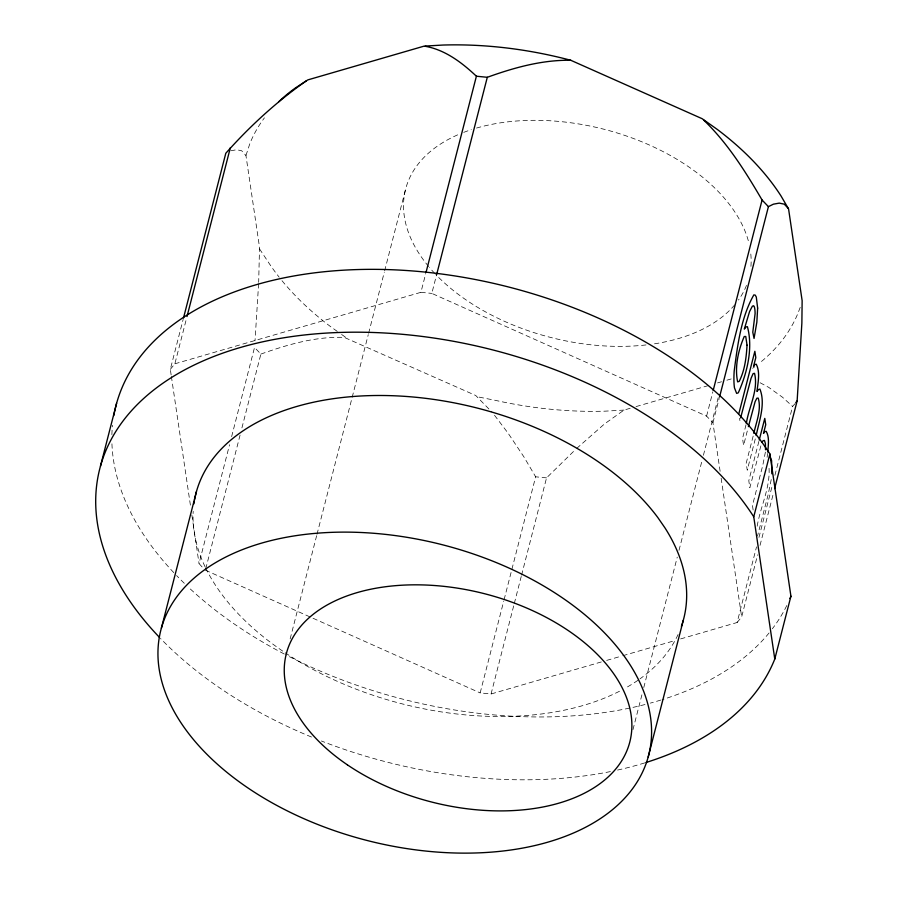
<?xml version="1.0" encoding="UTF-8"?>
<svg xmlns="http://www.w3.org/2000/svg" width="898" height="898" viewBox="0 0 898 898"><rect width="100%" height="100%" fill="white"/><g stroke="black" fill="none" stroke-linecap="round" stroke-linejoin="round"><path stroke-width="0.67" stroke-dasharray="4.49 3.37" d="M230.764 150.797L236.634 149.73L241.674 150.774L245.951 155.534L259.522 247.287L258.68 282.298M258.613 283.689L255.021 340.836M767.094 457.306L767.667 453.468M765.377 452.098L762.862 464.962L752.468 505.473L753.153 510.176M771.225 479.532L768.149 494.574L757.519 535.983M171.136 374.915L170.317 369.359L183.147 319.385M170.317 369.359L174.863 363.802L186.661 317.881M202.072 566.919L199.042 563.562L229.562 444.701M231.639 436.596L254.527 347.459L260.88 354.081L241.798 428.368M205.732 568.838L240.069 435.126M290.144 638.916L316.646 535.691M316.994 534.332L368.259 334.673M368.607 333.315L384.299 272.195M384.647 270.837L405.918 187.985M174.863 363.802L420.915 292.321L425.775 273.419M720.117 471.304L712.933 422.745L706.591 416.122L431.815 293.399L436.664 274.485M601.312 661.949L491.06 693.986L480.161 692.908L503.744 601.065M504.092 599.718L535.646 476.804L523.904 456.891L508.156 433.263L494.349 415.056M491.06 693.986L513.948 604.837M514.296 603.49L521.233 576.471M521.581 575.124L546.545 477.882L575.674 449.37M706.591 416.122L712.832 391.809M632.967 729.647L642.036 694.334M643.776 687.542L677.249 557.153M679 550.362L702.011 460.719M703.403 455.286L718.4 396.882M712.933 422.745L719.175 398.443M746.002 424.866L742.534 438.37L743.578 445.419L748.056 427.976M753.164 436.08L746.204 463.166L747.248 470.215L755.476 438.157M758.877 441.412L748.797 480.677L749.841 487.726L760.999 445.374M757.171 526.206C760.37 506.921 770.158 488.198 769.058 468.296M680.639 638.916L737.112 622.505L756.531 546.871M758.956 537.419L772.134 486.087M774.907 475.289L792.597 406.401L795.033 403.696M737.112 622.505L741.658 616.948L757.609 554.818M760.034 545.367L773.56 492.688M245.951 155.534L249.812 143.747A287.461 174.201 14.4 0 1 264.427 117.84M800.208 307.385L798.266 312.47A287.461 174.201 14.4 0 1 758.889 363.555M576.684 448.416L604.534 423.912L624.009 410.083L630.699 408.141M260.88 354.081C287.618 344.551 315.602 336.357 344.26 337.39L475.738 395.49L491.801 411.969M636.042 406.592L709.532 385.242M717.547 382.907L721.554 381.751M726.897 380.191L732.252 378.642M606.689 660.389L621.483 656.101M622.83 655.708L675.262 640.476M624.009 410.083L605.039 411.161A287.461 174.201 14.4 0 1 495.595 400.396L477.119 396.725M420.915 292.321L431.815 293.399M546.545 477.882L535.646 476.804M205.395 570.185L480.161 692.908M760.135 382.761L768.733 387.375L782.427 397.185L792.597 406.401M337.289 331.396L330.812 326.805A287.461 174.201 14.4 0 1 280.019 278.257M341.599 334.449L345.921 337.513M259.533 248.914L267.043 260.207A287.461 174.201 14.4 0 0 279.188 277.201M739.57 418.266L739.918 420.623M721.139 478.23L741.658 616.948M171.35 376.296L190.836 508.077M191.858 515.014L199.042 563.562M746.496 285.396A177.321 107.457 14.4 0 1 738.448 300.044M734.654 304.927A177.321 107.457 14.4 0 1 652.476 344.114M645.999 344.944A177.321 107.457 14.4 0 1 435.755 274.485M434.812 273.497A177.321 107.457 14.4 0 1 429.457 267.503M428.615 266.493A177.321 107.457 14.4 0 1 458.889 134.33M463.727 132.365A177.321 107.457 14.4 0 1 471.282 129.671M476.501 128.066A177.321 107.457 14.4 0 1 748.91 243.032M750.807 254.022A177.321 107.457 14.4 0 1 750.605 269.523M754.735 366.743A287.461 174.201 14.4 0 1 752.603 368.303M678.069 634.516A251.799 152.581 14.4 0 1 640.05 678.798M637.939 680.291A251.799 152.581 14.4 0 1 625.536 688.014M619.497 691.247A251.799 152.581 14.4 0 1 284.98 652.644M282.713 651.106A251.799 152.581 14.4 0 1 205.62 567.906M205.058 566.739A251.799 152.581 14.4 0 1 193.193 511.321M786.783 605.533A351.096 212.759 14.4 0 1 772.359 628.78M769.047 632.978A351.096 212.759 14.4 0 1 662.129 699.665M660.838 700.058A351.096 212.759 14.4 0 1 650.354 703.112M645 704.526A351.096 212.759 14.4 0 1 285.474 654.642M284.251 654.002A351.096 212.759 14.4 0 1 189.31 588.055M184.303 583.285A351.096 212.759 14.4 0 1 176.592 575.562M173.797 572.643A351.096 212.759 14.4 0 1 111.891 442.456M111.891 434.699A351.096 212.759 14.4 0 1 112.486 425.248M644.697 762.907A351.096 212.759 14.4 0 1 616.881 770.215M610.404 771.584A351.096 212.759 14.4 0 1 321.394 740.996M311.505 737.034A351.096 212.759 14.4 0 1 160.45 638.411"/><path stroke-width="1.35" d="M765.511 449.763L765.399 443.578L764.456 440.447L763.042 440.716L762.121 442.377M771.831 473.796L771.606 460.685L769.844 456.206M774.604 488.635L797.143 400.845L801.869 323.112L802.139 300.673L788.567 208.931L781.047 196.011A287.461 174.201 14.4 0 0 717.266 129.413L702.157 118.704L570.758 60.267A287.461 174.201 14.4 0 0 443.04 45.046L424.069 46.135L307.823 79.9L295.487 87.914A287.461 174.201 14.4 0 0 278.593 101.878M767.857 452.188C768.093 445.374 769.766 437.528 766.207 431.354L764.95 431.523L763.491 433.408L765.725 424.72L764.782 418.389L759.225 440.054M100.464 466.174L116.594 403.325M183.495 318.038L225.802 153.255C249.756 126.304 276.73 101.541 306.319 80.854M187.008 316.534L230.348 147.699M161.371 628.207L196.449 491.576M426.123 272.072L476.4 76.218C461.965 62.636 445.262 49.861 425.282 46.292M436.664 274.485L487.3 77.295C514.06 67.642 542.089 59.829 570.758 60.267M713.18 390.462L762.076 200.018C745.396 171.451 727.571 142.962 703.538 119.939M719.523 397.084L768.419 206.641L773.38 204.183L779.251 203.116L784.28 204.16L788.264 208.403M648.176 757.048A251.799 152.581 14.4 0 0 318.509 533.098A251.799 152.581 14.4 0 0 247.635 787.737A251.799 152.581 14.4 0 0 648.176 757.048L683.255 620.417M738.874 413.574L754.859 351.286L755.802 357.617L753.568 366.305L755.027 364.42L756.284 364.251C760.438 372.524 757.912 382.649 756.98 391.483L758.597 389.429L759.921 389.103C765.736 403.842 759.225 420.713 756.172 435.485M740.603 417.929L751.076 378.271L753.119 373.613L754.533 373.344C758.709 390.237 748.674 407.108 746.35 423.519M748.404 426.64L755.106 401.675L756.891 398.151L758.238 398.14C761.695 409.87 756.172 421.959 753.86 433.375M645.988 762.503A351.096 212.759 14.4 0 0 774.783 659.042L753.748 516.799L769.889 453.95A351.096 212.759 14.4 0 0 402.035 270.231A351.096 212.759 14.4 0 0 113.822 415.55M774.783 659.042L790.925 596.193L769.889 453.95M795.74 402.742L797.143 400.845M476.4 76.218L487.3 77.295M762.076 200.018L768.419 206.641M790.925 596.193A351.096 212.759 14.4 0 1 789.959 598.551M159.518 637.434A351.096 212.759 14.4 0 1 268.648 340.555A351.096 212.759 14.4 0 1 753.748 516.799M681.38 626.377A251.799 152.581 14.4 0 0 664.969 527.889L657.875 517.607A251.799 152.581 14.4 0 0 393.403 395.749A251.799 152.581 14.4 0 0 194.507 500.096M193.923 503.812A251.799 152.581 14.4 0 1 194.294 501.331M757.643 308.093L756.846 322.191L754.051 338.423L752.793 332.193L755.095 313.649A14.031 2.761 -84.4 0 0 753.388 305.724L752.288 306.33L749.572 311.539L744.319 329.083L745.991 326.894L747.417 326.692C753.231 348.054 747.203 372.917 738.279 392.819L736.652 393.414L734.474 387.891A25.896 5.085 -84.4 0 1 734.182 371.11C737.561 345.382 740.929 317.522 753.837 294.903L755.207 295.094L756.296 297.036L757.643 308.093M747.035 345.146C746.339 357.426 744.835 370.324 739.189 381.381L737.64 381.875C734.53 367.069 738.268 350.175 744.24 336.526L745.755 336.481L747.035 345.146M347.403 764.849A177.321 107.457 14.4 0 0 629.476 743.23A177.321 107.457 14.4 0 0 397.32 585.518A177.321 107.457 14.4 0 0 347.403 764.849"/></g></svg>
